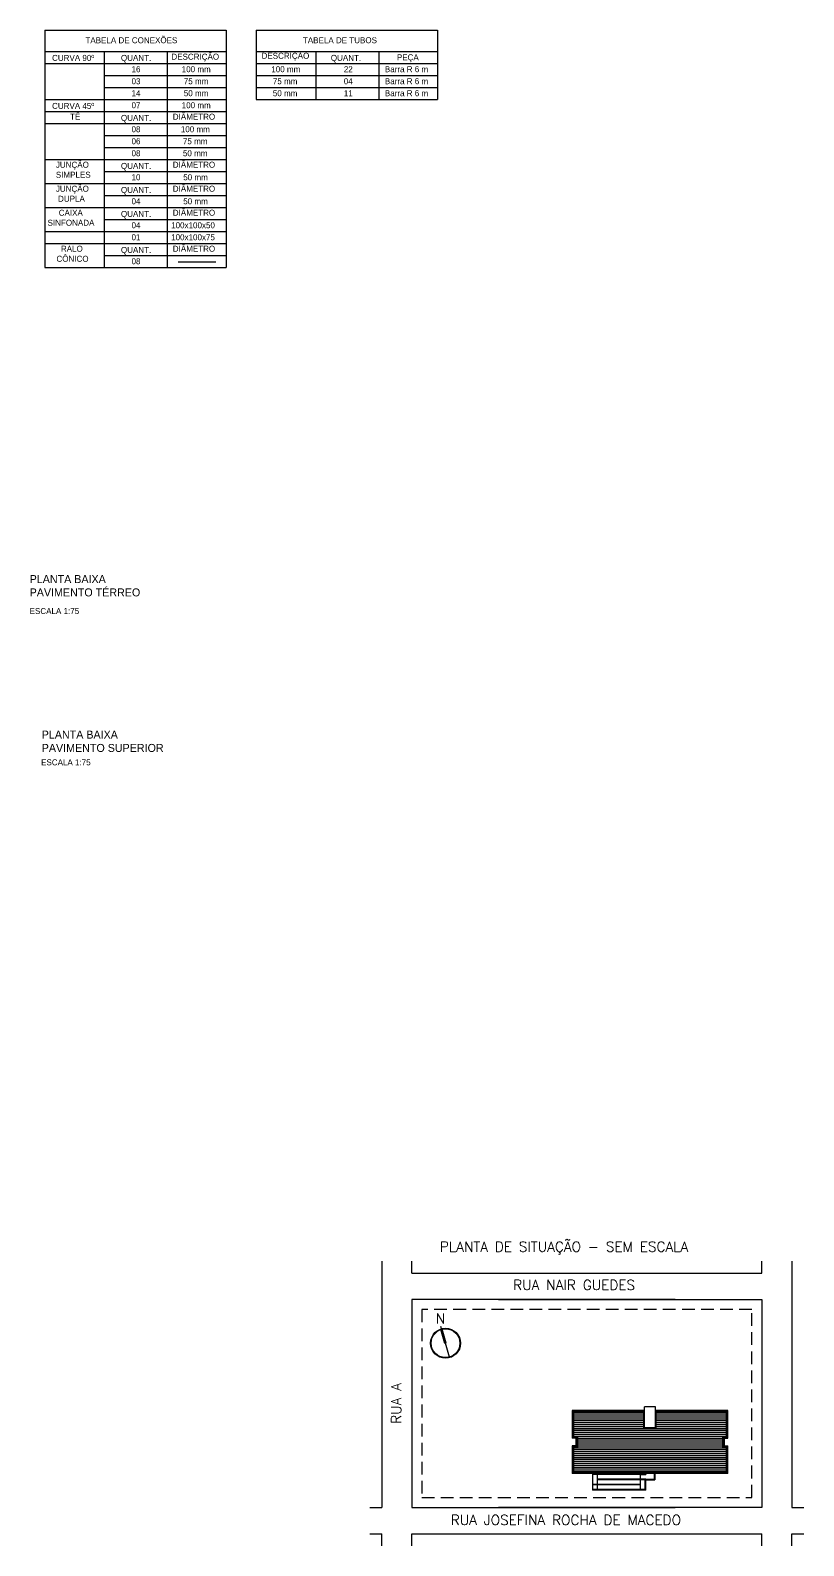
# Model space of a CAD drawing. Header units: millimetres. Extents: x 865.6 to 932.6, y 407.2 to 470.5.
# Drawn here: x 913.27 to 932.6, y 419.26 to 457.14 of the extents above; entities that cross this region are included whole.
import ezdxf

# ---------------------------------------------------------------- set-up
doc = ezdxf.new("R2010")
doc.units = ezdxf.units.MM
doc.linetypes.add('HIDDEN2', pattern=[4.7625, 3.175, -1.5875])
for name, color, linetype in [('can01', 1, 'Continuous'), ('can02', 2, 'Continuous'), ('can03', 3, 'Continuous'), ('G-TEX3', 3, 'Continuous'), ('pena 01', 1, 'Continuous'), ('pena01', 1, 'Continuous'), ('pena02', 2, 'Continuous'), ('TIGRECAD', 1, 'Continuous')]:
    doc.layers.add(name, color=color, linetype=linetype)
doc.styles.add('ROMANS', font='romans', dxfattribs={"height": 0.18})
doc.styles.get("Standard").update_dxf_attribs({"font": 'ERASLGHT.TTF'})

msp = doc.modelspace()

# ---------------------------------------------------------------- hatches: boundary and pattern name
at = {"layer": 'can03', "ltscale": 0.2}
msp.add_hatch(color=256, dxfattribs=at).paths.add_polyline_path([(923.635, 424.314), (923.664, 424.323), (923.564, 424.667, 0.020913), (923.535, 424.659)])

# ---------------------------------------------------------------- linework, layer by layer
at = {"layer": 'can01'}
for p, q in [((922.059, 426.373), (922.059, 420.215)), ((922.804, 426.073), (922.804, 426.373)), ((931.554, 426.073), (931.554, 426.373)), ((932.298, 426.373), (932.298, 420.215)), ((921.759, 420.215), (922.059, 420.215)), ((932.298, 420.215), (932.598, 420.215)), ((921.759, 419.558), (922.059, 419.558)), ((922.059, 419.258), (922.059, 419.558)), ((922.804, 419.258), (922.804, 419.558)), ((931.554, 419.258), (931.554, 419.558)), ((932.298, 419.258), (932.298, 419.558)), ((932.298, 419.558), (932.598, 419.558))]:
    msp.add_line(p, q, dxfattribs=at)
for points in [[(922.804, 426.073), (931.554, 426.073)], [(929.383, 425.415), (922.804, 425.415), (922.804, 420.215)], [(924.974, 425.415), (931.554, 425.415), (931.554, 420.215)], [(922.804, 420.215), (929.383, 420.215)], [(931.554, 420.215), (924.974, 420.215)], [(922.804, 419.558), (931.554, 419.558)]]:
    msp.add_lwpolyline(points, dxfattribs=at)
at = {"layer": 'can02'}
for p, q in [((923.545, 424.678), (923.529, 424.735)), ((923.749, 423.974), (923.649, 424.319))]:
    msp.add_line(p, q, dxfattribs=at)
for radius in [0.374, 0.359]:
    msp.add_circle((923.649, 424.319), radius, dxfattribs=at)
at = {"layer": 'can03'}
for p, q in [((923.635, 424.314), (923.535, 424.659)), ((923.664, 424.323), (923.564, 424.667))]:
    msp.add_line(p, q, dxfattribs=at)
at = {"layer": 'can03', "ltscale": 0.2}
msp.add_line((923.664, 424.323), (923.635, 424.314), dxfattribs=at)
at = {"layer": 'pena 01', "linetype": 'HIDDEN2', "ltscale": 0.1}
msp.add_lwpolyline([(923.054, 420.465), (931.304, 420.465), (931.304, 425.165), (923.054, 425.165), (923.054, 420.465)], dxfattribs=at)
at = {"layer": 'pena01'}
for p, q in [((926.845, 422.606), (926.845, 421.983)), ((928.603, 422.606), (926.845, 422.606)), ((926.845, 422.577), (928.603, 422.577)), ((926.845, 422.529), (928.603, 422.529)), ((926.845, 422.48), (928.603, 422.48)), ((926.845, 422.432), (928.603, 422.432)), ((926.845, 422.384), (928.603, 422.384)), ((928.603, 422.191), (928.603, 422.606)), ((928.912, 422.191), (928.912, 422.606)), ((930.67, 422.606), (928.912, 422.606)), ((928.912, 422.577), (930.67, 422.577)), ((928.912, 422.529), (930.67, 422.529)), ((928.912, 422.48), (930.67, 422.48)), ((928.912, 422.432), (930.67, 422.432)), ((928.912, 422.384), (930.67, 422.384)), ((930.67, 421.983), (930.67, 422.606)), ((926.845, 422.335), (928.603, 422.335)), ((926.845, 422.287), (928.603, 422.287)), ((926.845, 422.239), (928.603, 422.239)), ((926.845, 422.191), (928.603, 422.191)), ((926.845, 422.142), (930.67, 422.142)), ((926.845, 422.094), (930.67, 422.094)), ((926.845, 422.046), (930.67, 422.046)), ((926.845, 421.997), (930.67, 421.997)), ((926.942, 421.983), (926.845, 421.983)), ((926.942, 421.983), (926.942, 421.722)), ((928.603, 422.191), (928.912, 422.191)), ((928.912, 422.335), (930.67, 422.335)), ((928.912, 422.287), (930.67, 422.287)), ((928.912, 422.239), (930.67, 422.239)), ((928.912, 422.191), (930.67, 422.191)), ((930.573, 421.983), (930.67, 421.983)), ((930.573, 421.983), (930.573, 421.722)), ((926.845, 421.722), (926.845, 421.099)), ((926.942, 421.722), (926.845, 421.722)), ((926.845, 421.708), (930.67, 421.708)), ((926.845, 421.659), (930.67, 421.659)), ((926.845, 421.611), (930.67, 421.611)), ((926.942, 421.949), (930.573, 421.949)), ((926.942, 421.901), (930.573, 421.901)), ((926.942, 421.853), (930.573, 421.853)), ((926.942, 421.804), (930.573, 421.804)), ((926.942, 421.756), (930.573, 421.756)), ((930.573, 421.722), (930.67, 421.722)), ((930.67, 421.099), (930.67, 421.722)), ((926.845, 421.563), (930.67, 421.563)), ((926.845, 421.515), (930.67, 421.515)), ((926.845, 421.466), (930.67, 421.466)), ((926.845, 421.418), (930.67, 421.418)), ((926.845, 421.37), (930.67, 421.37)), ((926.845, 421.321), (930.67, 421.321)), ((926.845, 421.273), (930.67, 421.273)), ((926.845, 421.225), (930.67, 421.225)), ((926.845, 421.177), (930.67, 421.177)), ((926.845, 421.128), (930.67, 421.128)), ((930.67, 421.099), (926.845, 421.099)), ((927.319, 421.051), (928.521, 421.051)), ((927.319, 421.051), (927.319, 420.645)), ((927.333, 420.79), (927.333, 421.037)), ((928.521, 421.037), (927.333, 421.037)), ((927.449, 420.921), (927.449, 421.037)), ((927.449, 420.906), (927.449, 420.921)), ((928.651, 420.921), (927.449, 420.921)), ((927.449, 420.79), (927.449, 420.906)), ((928.637, 420.906), (927.449, 420.906)), ((928.521, 421.051), (928.637, 421.051)), ((928.521, 421.037), (928.651, 421.037)), ((928.521, 420.921), (928.521, 421.037)), ((928.521, 420.79), (928.521, 420.906)), ((928.637, 421.065), (928.637, 421.051)), ((928.637, 420.66), (928.637, 420.906)), ((928.651, 421.065), (928.651, 421.037)), ((928.651, 420.921), (928.864, 420.921)), ((928.651, 420.645), (928.651, 420.906)), ((928.651, 420.906), (928.878, 420.906)), ((928.864, 421.065), (928.864, 420.921)), ((928.878, 421.065), (928.878, 420.906)), ((928.651, 420.645), (927.319, 420.645)), ((928.521, 420.79), (927.333, 420.79)), ((927.333, 420.66), (927.333, 420.776)), ((928.521, 420.776), (927.333, 420.776)), ((928.637, 420.66), (927.333, 420.66)), ((927.449, 420.66), (927.449, 420.776)), ((928.521, 420.776), (928.521, 420.79)), ((928.521, 420.66), (928.521, 420.776))]:
    msp.add_line(p, q, dxfattribs=at)
at = {"layer": 'pena02'}
for p, q in [((928.622, 422.21), (928.622, 422.731)), ((928.893, 422.731), (928.622, 422.731)), ((928.893, 422.21), (928.893, 422.731)), ((928.622, 422.64), (926.812, 422.64)), ((926.812, 422.64), (926.812, 421.949)), ((926.826, 422.625), (926.826, 421.964)), ((928.622, 422.625), (926.826, 422.625)), ((930.704, 422.64), (928.893, 422.64)), ((930.689, 422.625), (928.893, 422.625)), ((930.689, 421.964), (930.689, 422.625)), ((930.704, 421.949), (930.704, 422.64)), ((928.622, 422.21), (928.893, 422.21)), ((926.908, 421.949), (926.812, 421.949)), ((926.812, 421.756), (926.812, 421.065)), ((926.908, 421.756), (926.812, 421.756)), ((926.923, 421.964), (926.826, 421.964)), ((926.826, 421.742), (926.826, 421.08)), ((926.923, 421.742), (926.826, 421.742)), ((926.908, 421.949), (926.908, 421.756)), ((926.908, 421.949), (926.908, 421.756)), ((926.923, 421.964), (926.923, 421.742)), ((930.592, 421.964), (930.592, 421.742)), ((930.592, 421.964), (930.689, 421.964)), ((930.592, 421.742), (930.689, 421.742)), ((930.607, 421.949), (930.704, 421.949)), ((930.607, 421.949), (930.607, 421.756)), ((930.607, 421.949), (930.607, 421.756)), ((930.607, 421.756), (930.704, 421.756)), ((930.689, 421.08), (930.689, 421.742)), ((930.704, 421.065), (930.704, 421.756)), ((930.704, 421.065), (926.812, 421.065)), ((930.689, 421.08), (926.826, 421.08))]:
    msp.add_line(p, q, dxfattribs=at)
at = {"layer": 'TIGRECAD', "color": 0}
for p, q in [((913.634, 457.136), (918.165, 457.136)), ((913.634, 457.136), (913.634, 451.205)), ((918.165, 457.136), (918.165, 451.205)), ((918.916, 457.136), (923.448, 457.136)), ((918.916, 457.136), (918.916, 455.405)), ((923.448, 457.136), (923.448, 455.405)), ((913.634, 456.605), (918.165, 456.605)), ((915.123, 456.605), (915.123, 451.205)), ((916.697, 456.605), (916.697, 451.205)), ((918.916, 456.605), (923.448, 456.605)), ((920.405, 456.605), (920.405, 455.405)), ((921.979, 456.605), (921.979, 455.405)), ((913.634, 456.305), (918.165, 456.305)), ((918.916, 456.305), (923.448, 456.305)), ((915.123, 456.005), (918.165, 456.005)), ((915.123, 455.705), (918.165, 455.705)), ((918.916, 456.005), (923.448, 456.005)), ((918.916, 455.705), (923.448, 455.705)), ((913.634, 455.405), (918.165, 455.405)), ((918.916, 455.405), (923.448, 455.405)), ((913.634, 455.105), (918.165, 455.105)), ((913.634, 455.105), (918.165, 455.105)), ((913.634, 454.805), (918.165, 454.805)), ((913.634, 454.805), (918.165, 454.805)), ((915.123, 454.505), (918.165, 454.505)), ((915.123, 454.205), (918.165, 454.205)), ((913.634, 453.905), (918.165, 453.905)), ((915.123, 453.605), (918.165, 453.605)), ((913.634, 453.305), (918.165, 453.305)), ((913.634, 452.705), (918.165, 452.705)), ((915.123, 453.005), (918.165, 453.005)), ((915.123, 452.405), (918.165, 452.405)), ((913.634, 452.105), (918.165, 452.105)), ((913.634, 451.805), (918.165, 451.805)), ((913.634, 451.805), (918.165, 451.805)), ((913.634, 451.205), (918.165, 451.205)), ((915.123, 451.505), (918.165, 451.505)), ((916.971, 451.353), (917.906, 451.353))]:
    msp.add_line(p, q, dxfattribs=at)

# ---------------------------------------------------------------- texts
at = {"layer": 'G-TEX3', "style": 'ROMANS'}
for s, p in [('PLANTA DE SITUAÇÃO - SEM ESCALA', (923.509, 426.607)), ('RUA NAIR GUEDES', (925.341, 425.65)), ('N', (923.406, 424.813)), ('RUA JOSEFINA ROCHA DE MACEDO', (923.78, 419.776))]:
    msp.add_text(s, height=0.25, dxfattribs=at).set_placement(p)
msp.add_text('RUA A', height=0.25, rotation=90, dxfattribs=at).set_placement((922.544, 422.305))
at = {"layer": 'pena02', "color": 0, "char_height": 0.2, "width": 11.6204, "attachment_point": 1}
for s, insert in [('{\\fEras Demi ITC|b0|i0|c0|p34;\\H0.75x;TABELA DE CONEXÕES}', (914.651, 456.963)), ('{\\fEras Demi ITC|b0|i0|c0|p34;\\H0.75x;TABELA DE TUBOS}', (920.085, 456.963)), ('{\\fEras Demi ITC|b0|i0|c0|p34;\\H0.75x;CURVA 90º}', (913.817, 456.522)), ('{\\fEras Demi ITC|b0|i0|c0|p34;\\H0.75x;QUANT.}', (915.538, 456.522)), ('{\\fEras Demi ITC|b0|i0|c0|p34;\\H0.75x;DESCRIÇÃO}', (916.799, 456.552)), ('{\\fEras Demi ITC|b0|i0|c0|p34;\\H0.75x;DESCRIÇÃO}', (919.052, 456.575)), ('{\\fEras Demi ITC|b0|i0|c0|p34;\\H0.75x;QUANT.}', (920.783, 456.522)), ('{\\fEras Demi ITC|b0|i0|c0|p34;\\H0.75x;PEÇA}', (922.433, 456.536)), ('{\\fEras Demi ITC|b0|i0|c0|p34;\\H0.75x;16}', (915.803, 456.239)), ('{\\fEras Demi ITC|b0|i0|c0|p34;\\H0.75x;100 mm}', (917.057, 456.239)), ('{\\fEras Demi ITC|b0|i0|c0|p34;\\H0.75x;100 mm}', (919.295, 456.239)), ('{\\fEras Demi ITC|b0|i0|c0|p34;\\H0.75x;22}', (921.107, 456.239)), ('{\\fEras Demi ITC|b0|i0|c0|p34;\\H0.75x;Barra R 6 m}', (922.133, 456.239)), ('{\\fEras Demi ITC|b0|i0|c0|p34;\\H0.75x;03}', (915.803, 455.939)), ('{\\fEras Demi ITC|b0|i0|c0|p34;\\H0.75x;75 mm}', (917.109, 455.939)), ('{\\fEras Demi ITC|b0|i0|c0|p34;\\H0.75x;75 mm}', (919.334, 455.939)), ('{\\fEras Demi ITC|b0|i0|c0|p34;\\H0.75x;04}', (921.107, 455.939)), ('{\\fEras Demi ITC|b0|i0|c0|p34;\\H0.75x;Barra R 6 m}', (922.133, 455.939)), ('{\\fEras Demi ITC|b0|i0|c0|p34;\\H0.75x;CURVA 45º}', (913.817, 455.322)), ('{\\fEras Demi ITC|b0|i0|c0|p34;\\H0.75x;07}', (915.803, 455.339)), ('{\\fEras Demi ITC|b0|i0|c0|p34;\\H0.75x;14}', (915.803, 455.639)), ('{\\fEras Demi ITC|b0|i0|c0|p34;\\H0.75x;100 mm}', (917.057, 455.339)), ('{\\fEras Demi ITC|b0|i0|c0|p34;\\H0.75x;50 mm}', (917.109, 455.639)), ('{\\fEras Demi ITC|b0|i0|c0|p34;\\H0.75x;50 mm}', (919.334, 455.639)), ('{\\fEras Demi ITC|b0|i0|c0|p34;\\H0.75x;11}', (921.107, 455.639)), ('{\\fEras Demi ITC|b0|i0|c0|p34;\\H0.75x;Barra R 6 m}', (922.133, 455.639)), ('{\\fEras Demi ITC|b0|i0|c0|p34;\\H0.75x;TÊ}', (914.266, 455.053)), ('{\\fEras Demi ITC|b0|i0|c0|p34;\\H0.75x;QUANT.}', (915.538, 455.022)), ('{\\fEras Demi ITC|b0|i0|c0|p34;\\H0.75x;DIÂMETRO}', (916.834, 455.052)), ('{\\fEras Demi ITC|b0|i0|c0|p34;\\H0.75x;08}', (915.803, 454.739)), ('{\\fEras Demi ITC|b0|i0|c0|p34;\\H0.75x;100 mm}', (917.035, 454.739)), ('{\\fEras Demi ITC|b0|i0|c0|p34;\\H0.75x;06}', (915.803, 454.439)), ('{\\fEras Demi ITC|b0|i0|c0|p34;\\H0.75x;75 mm}', (917.087, 454.439)), ('{\\fEras Demi ITC|b0|i0|c0|p34;\\H0.75x;JUNÇÃO \\PSIMPLES}', (913.912, 453.851)), ('{\\fEras Demi ITC|b0|i0|c0|p34;\\H0.75x;QUANT.}', (915.538, 453.822)), ('{\\fEras Demi ITC|b0|i0|c0|p34;\\H0.75x;08}', (915.803, 454.139)), ('{\\fEras Demi ITC|b0|i0|c0|p34;\\H0.75x;DIÂMETRO}', (916.834, 453.852)), ('{\\fEras Demi ITC|b0|i0|c0|p34;\\H0.75x;50 mm}', (917.087, 454.139)), ('{\\fEras Demi ITC|b0|i0|c0|p34;\\H0.75x;10}', (915.803, 453.539)), ('{\\fEras Demi ITC|b0|i0|c0|p34;\\H0.75x;50 mm}', (917.095, 453.539)), ('{\\fEras Demi ITC|b0|i0|c0|p34;\\H0.75x;JUNÇÃO\\P DUPLA}', (913.912, 453.251)), ('{\\fEras Demi ITC|b0|i0|c0|p34;\\H0.75x;QUANT.}', (915.538, 453.222)), ('{\\fEras Demi ITC|b0|i0|c0|p34;\\H0.75x;DIÂMETRO}', (916.834, 453.252)), ('{\\fEras Demi ITC|b0|i0|c0|p34;\\H0.75x;     CAIXA\\PSINFONADA}', (913.705, 452.651)), ('{\\fEras Demi ITC|b0|i0|c0|p34;\\H0.75x;04}', (915.803, 452.939)), ('{\\fEras Demi ITC|b0|i0|c0|p34;\\H0.75x;DIÂMETRO}', (916.834, 452.652)), ('{\\fEras Demi ITC|b0|i0|c0|p34;\\H0.75x;50 mm}', (917.095, 452.939)), ('{\\fEras Demi ITC|b0|i0|c0|p34;\\H0.75x;QUANT.}', (915.538, 452.622)), ('{\\fEras Demi ITC|b0|i0|c0|p34;\\H0.75x;04}', (915.803, 452.339)), ('{\\fEras Demi ITC|b0|i0|c0|p34;\\H0.75x;100x100x50}', (916.793, 452.339)), ('{\\fEras Demi ITC|b0|i0|c0|p34;\\H0.75x;01}', (915.803, 452.039)), ('{\\fEras Demi ITC|b0|i0|c0|p34;\\H0.75x;100x100x75}', (916.793, 452.039)), ('{\\fEras Demi ITC|b0|i0|c0|p34;\\H0.75x;  RALO\\PCÔNICO}', (913.927, 451.751)), ('{\\fEras Demi ITC|b0|i0|c0|p34;\\H0.75x;QUANT.}', (915.538, 451.722)), ('{\\fEras Demi ITC|b0|i0|c0|p34;\\H0.75x;DIÂMETRO}', (916.834, 451.752)), ('{\\fEras Demi ITC|b0|i0|c0|p34;\\H0.75x;08}', (915.803, 451.439)), ('{\\fEras Demi ITC|b0|i0|c0|p34;PLANTA BAIXA\\PPAVIMENTO TÉRREO}', (913.257, 443.52)), ('{\\fEras Demi ITC|b0|i0|c0|p34;\\H0.75x;ESCALA 1:75}', (913.257, 442.695)), ('{\\fEras Demi ITC|b0|i0|c0|p34;PLANTA BAIXA\\PPAVIMENTO SUPERIOR}', (913.559, 439.632)), ('{\\fEras Demi ITC|b0|i0|c0|p34;\\H0.75x;ESCALA 1:75}', (913.544, 438.914))]:
    msp.add_mtext(s, dxfattribs=dict(at, insert=insert))

doc.saveas('drawing.dxf')
